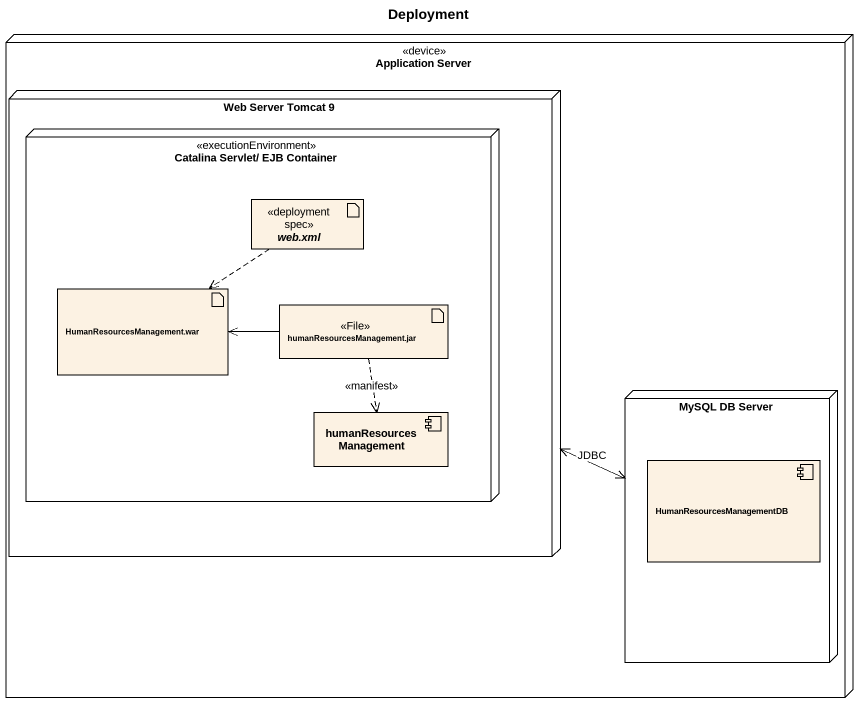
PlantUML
@startuml
title Deployment
node "Application Server" as Application_Server <<device>> {
  node "Web Server Tomcat 9" as Web_Server_Tomcat_9 {
    node "Catalina Servlet/ EJB Container" as Catalina_Servlet_EJB <<executionEnvironment>> {
      artifact "web.xml" as web_xml <<deployment spec>>
      artifact "HumanResourcesManagement.war" as HumanResourcesManagement_war
      artifact "humanResourcesManagement.jar" as humanResourcesManagement_jar <<File>>
      component humanResourcesManagement
    }
  }
  node "MySQL DB Server" as MySQL_DB_Server {
    component HumanResourcesManagementDB
  }
}
Web_Server_Tomcat_9 <-right-> MySQL_DB_Server : JDBC
web_xml ..> HumanResourcesManagement_war
humanResourcesManagement_jar -left-> HumanResourcesManagement_war
humanResourcesManagement_jar ..> humanResourcesManagement : <<manifest>>
@enduml
